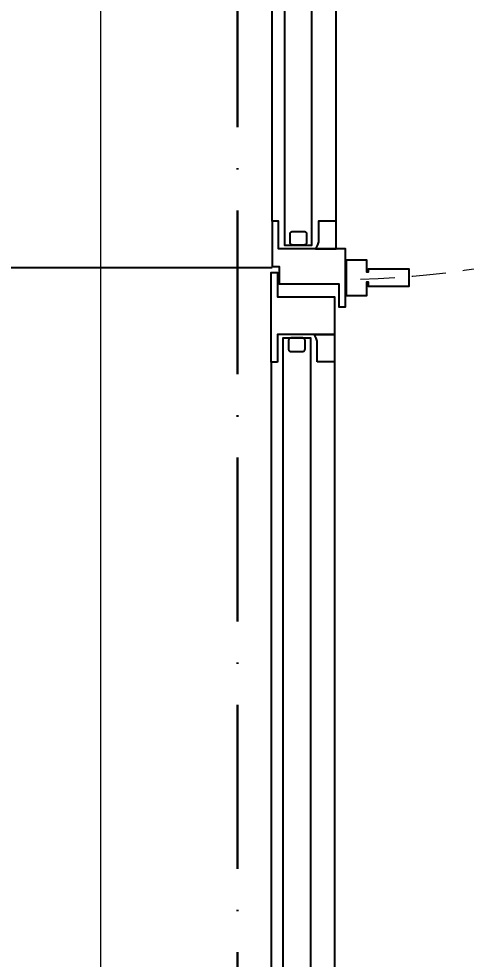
# Model space of a CAD drawing. Extents: x 775040 to 808375, y 4159409 to 4163651.
# Drawn here: x 785166.6 to 785199.4, y 4160295.6 to 4160364.5 of the extents above; entities that cross this region are included whole.
import ezdxf

# ---------------------------------------------------------------- set-up
doc = ezdxf.new("R2010")
doc.units = 0
doc.header["$MEASUREMENT"] = 0
doc.header["$PDMODE"] = 3
for name, pattern in [('ACAD_ISO07W100', [3, 0, -3]), ('ACAD_ISO10W100', [18, 12, -3, 0, -3]), ('DUZ', [500, 500]), ('HIDDEN', [0.375, 0.25, -0.125])]:
    doc.linetypes.add(name, pattern=pattern)
doc.layers.get('0').update_dxf_attribs({"linetype": 'DUZ'})
for name, color, linetype, lineweight in [('KAPI', 1, 'Continuous', 15), ('Z_aks', 2, 'ACAD_ISO10W100', 30), ('Z_dış ölçü', 115, 'Continuous', 25), ('Z_izdot', 42, 'ACAD_ISO07W100', 9), ('Z_iç ölçü dikey', 111, 'Continuous', 25), ('Z_tarama', 8, 'Continuous', 5), ('Z_çerçeve', 44, 'Continuous', 5)]:
    doc.layers.add(name, color=color, linetype=linetype, lineweight=lineweight)
doc.layers.add('pencere', color=3, linetype='Continuous')
doc.layers.add('POZ', color=3, linetype='Continuous')
doc.styles.add('M2', font='', dxfattribs={"height": 10})
doc.styles.add('OLCUIC', font='ROMANS.SHX', dxfattribs={"width": 0.5})
doc.styles.get('M2').set_extended_font_data('Turkish Arial')
doc.dimstyles.new('ölçü 50', dxfattribs={"dimtxt": 12.5, "dimasz": 7, "dimexe": 5.3, "dimexo": 5, "dimgap": 2.5, "dimtad": 1, "dimdec": 0, "dimzin": 9, "dimdsep": 46, "dimtxsty": 'OLCUIC', "dimblk1": 'ARCHTICK', "dimblk2": 'ARCHTICK', "dimsah": 1, "dimcen": 0, "dimdle": 5.5, "dimadec": 0, "dimazin": 0, "dimtfac": 1, "dimtdec": 0, "dimtix": 1, "dimtofl": 0, "dimtmove": 1, "dimatfit": 3, "dimldrblk": 'ARCHTICK', "dimfxl": 0, "dimtolj": 1, "dimtzin": 0, "dimarcsym": 0})

# ---------------------------------------------------------------- blocks, each defined once
blk = doc.blocks.new('SFGWEGHWG')
at = {"layer": 'KAPI', "color": 1, "linetype": 'HIDDEN', "ltscale": 10}
blk.add_arc((795812.921, 4180577.192), 75.661, 272.04509, 302.7348, dxfattribs=at)
at = {"layer": 'pencere', "color": 1}
for p, q in [((795809.155, 4180505.836), (795809.153, 4180593.852)), ((795813.825, 4180505.824), (795813.824, 4180593.864)), ((795809.067, 4180495.511), (795809.067, 4180447.421)), ((795813.715, 4180495.541), (795813.715, 4180447.421))]:
    blk.add_line(p, q, dxfattribs=at)
at = {"layer": 'pencere'}
for points in [[(795810.047, 4180536.297), (795810.048, 4180504.082), (795812.058, 4180504.082), (795812.057, 4180536.297)], [(795812.543, 4180504.456), (795812.543, 4180504.315), (795812.474, 4180504.105), (795812.37, 4180503.894), (795812.314, 4180503.816), (795813.825, 4180503.816), (795813.825, 4180505.824), (795812.543, 4180505.824), (795812.543, 4180505.508), (795812.543, 4180504.315)], [(795809.938, 4180447.421), (795809.938, 4180497.283), (795811.948, 4180497.283), (795811.948, 4180447.421)]]:
    blk.add_lwpolyline(points, dxfattribs=at)
for points in [[(795809.155, 4180505.836), (795809.155, 4180502.52), (795809.649, 4180502.52), (795809.649, 4180501.241), (795814.029, 4180501.241), (795814.034, 4180499.56), (795814.523, 4180499.56), (795814.523, 4180503.816), (795809.613, 4180503.816), (795809.613, 4180505.836)], [(795811.658, 4180504.249), (795811.655, 4180504.22), (795811.646, 4180504.192), (795811.631, 4180504.165), (795811.611, 4180504.142), (795811.586, 4180504.121), (795811.558, 4180504.104), (795811.526, 4180504.092), (795811.493, 4180504.085), (795811.458, 4180504.082), (795810.658, 4180504.082), (795810.658, 4180504.082), (795810.623, 4180504.085), (795810.589, 4180504.092), (795810.558, 4180504.104), (795810.529, 4180504.121), (795810.505, 4180504.142), (795810.485, 4180504.165), (795810.47, 4180504.192), (795810.461, 4180504.22), (795810.458, 4180504.249), (795810.458, 4180504.915), (795810.461, 4180504.944), (795810.47, 4180504.972), (795810.485, 4180504.999), (795810.505, 4180505.023), (795810.529, 4180505.043), (795810.558, 4180505.06), (795810.589, 4180505.072), (795810.623, 4180505.08), (795810.658, 4180505.082), (795811.458, 4180505.082), (795811.493, 4180505.08), (795811.526, 4180505.072), (795811.558, 4180505.06), (795811.586, 4180505.043), (795811.611, 4180505.023), (795811.631, 4180504.999), (795811.646, 4180504.972), (795811.655, 4180504.944), (795811.658, 4180504.915), (795811.658, 4180504.249)], [(795809.527, 4180495.511), (795809.067, 4180495.511), (795809.066, 4180502.083), (795809.526, 4180502.083), (795809.526, 4180500.304), (795813.706, 4180500.304), (795813.715, 4180497.541), (795809.526, 4180497.541)], [(795812.433, 4180495.541), (795812.433, 4180497.05), (795812.364, 4180497.26), (795812.26, 4180497.47), (795812.21, 4180497.541), (795813.715, 4180497.541), (795813.715, 4180495.541)], [(795811.548, 4180497.116), (795811.545, 4180497.145), (795811.536, 4180497.173), (795811.521, 4180497.2), (795811.501, 4180497.223), (795811.477, 4180497.244), (795811.448, 4180497.261), (795811.417, 4180497.273), (795811.383, 4180497.28), (795811.348, 4180497.283), (795810.548, 4180497.283), (795810.548, 4180497.283), (795810.513, 4180497.28), (795810.48, 4180497.273), (795810.448, 4180497.261), (795810.42, 4180497.244), (795810.395, 4180497.223), (795810.375, 4180497.2), (795810.36, 4180497.173), (795810.351, 4180497.145), (795810.348, 4180497.116), (795810.348, 4180496.45), (795810.351, 4180496.421), (795810.36, 4180496.393), (795810.375, 4180496.366), (795810.395, 4180496.342), (795810.42, 4180496.322), (795810.448, 4180496.305), (795810.48, 4180496.293), (795810.513, 4180496.285), (795810.548, 4180496.283), (795811.348, 4180496.283), (795811.383, 4180496.285), (795811.417, 4180496.293), (795811.448, 4180496.305), (795811.477, 4180496.322), (795811.501, 4180496.342), (795811.521, 4180496.366), (795811.536, 4180496.393), (795811.545, 4180496.421), (795811.548, 4180496.45), (795811.548, 4180497.116)]]:
    blk.add_lwpolyline(points, close=True, dxfattribs=at)
at = {"layer": 'pencere', "color": 234}
blk.add_lwpolyline([(795814.566, 4180500.388), (795816.066, 4180500.388), (795816.066, 4180501.388), (795816.166, 4180501.388), (795816.166, 4180501.063), (795819.166, 4180501.063), (795819.166, 4180502.313), (795816.166, 4180502.313), (795816.166, 4180502.088), (795816.066, 4180502.088), (795816.066, 4180502.988), (795814.566, 4180502.988), (795814.566, 4180500.388)], dxfattribs=at)
at = {"layer": 'POZ'}
blk.add_line((795809.154, 4180502.421), (795757.869, 4180502.421), dxfattribs=at)
at = {"layer": 'KAPI', "style": 'M2', "flags": 4}
blk.add_attdef('P1', (795739.768, 4180509.446), '', height=10, rotation=270, dxfattribs=at)
at = {"layer": 'POZ', "style": 'M2', "flags": 4}
for p in [(795762.85, 4180505.403), (795762.85, 4180488.588)]:
    blk.add_attdef('150', p, '', height=10, dxfattribs=at)
blk = doc.blocks.new('_ARCHTICK')
at = {"color": 0, "linetype": 'ByBlock', "const_width": 0.15}
blk.add_lwpolyline([(-0.5, -0.5), (0.5, 0.5)], dxfattribs=at)
blk = doc.blocks.new('*D366')
at = {"layer": 'Defpoints', "color": 0, "linetype": 'Continuous', "transparency": 16777216}
for p in [(785172.643, 4160943.755), (783887.643, 4160083.755), (785172.643, 4160083.755)]:
    blk.add_point(p, dxfattribs=at)
at = {"layer": 'Z_dış ölçü', "color": 0, "linetype": 'Continuous', "lineweight": -2, "transparency": 16777216}
for p, q in [((783887.643, 4160949.255), (783887.643, 4160078.255)), ((783895.643, 4160943.755), (783882.343, 4160943.755)), ((783895.643, 4160083.755), (783882.343, 4160083.755))]:
    blk.add_line(p, q, dxfattribs=at)
at = {"layer": 'Z_dış ölçü', "color": 0, "linetype": 'Continuous', "lineweight": -2, "transparency": 16777216, "xscale": 7, "yscale": 7, "zscale": 7}
for p, rotation in [((783887.643, 4160943.755), 90), ((783887.643, 4160083.755), 270)]:
    blk.add_blockref('_ARCHTICK', p, dxfattribs=dict(at, rotation=rotation))
at = {"layer": 'Z_dış ölçü', "color": 0, "linetype": 'Continuous', "transparency": 16777216, "insert": (783878.893, 4160513.755), "char_height": 12.5, "attachment_point": 5, "rotation": 90, "style": 'OLCUIC'}
blk.add_mtext('\\A1;860', dxfattribs=at)
blk = doc.blocks.new('*D711')
at = {"layer": 'Defpoints', "color": 0, "linetype": 'Continuous', "transparency": 16777216}
for p in [(785166.143, 4160448.755), (785253.57, 4160448.755), (785197.643, 4160243.755)]:
    blk.add_point(p, dxfattribs=at)
at = {"layer": 'Z_iç ölçü dikey', "color": 0, "linetype": 'Continuous', "lineweight": -2, "transparency": 16777216}
for p, q in [((785253.57, 4160238.255), (785253.57, 4160454.255)), ((785245.57, 4160448.755), (785258.87, 4160448.755)), ((785245.57, 4160243.755), (785258.87, 4160243.755))]:
    blk.add_line(p, q, dxfattribs=at)
at = {"layer": 'Z_iç ölçü dikey', "color": 0, "linetype": 'Continuous', "lineweight": -2, "transparency": 16777216, "xscale": 7, "yscale": 7, "zscale": 7}
for p, rotation in [((785253.57, 4160448.755), 90), ((785253.57, 4160243.755), 270)]:
    blk.add_blockref('_ARCHTICK', p, dxfattribs=dict(at, rotation=rotation))
at = {"layer": 'Z_iç ölçü dikey', "color": 0, "linetype": 'Continuous', "transparency": 16777216, "insert": (785244.82, 4160346.255), "char_height": 12.5, "attachment_point": 5, "rotation": 90, "style": 'OLCUIC'}
blk.add_mtext('\\A1;205', dxfattribs=at)

msp = doc.modelspace()

# ---------------------------------------------------------------- hatches: boundary and pattern name
at = {"layer": 'Z_tarama'}
h = msp.add_hatch(dxfattribs=at)
h.set_pattern_fill('ANSI31', color=256, scale=150, angle=45, style=0)
h.paths.add_polyline_path([(785172.643, 4160588.755), (784177.643, 4160588.755), (784177.643, 4160183.755), (785172.643, 4160183.755)])
h.paths.add_polyline_path([(785172.643, 4160588.755), (784177.643, 4160588.755), (784177.643, 4160943.755), (785172.643, 4160943.755)])

# ---------------------------------------------------------------- linework, layer by layer
at = {"layer": 'Z_aks'}
msp.add_line((785182.643, 4159668.755), (785182.643, 4163028.755), dxfattribs=at)
at = {"layer": 'Z_izdot', "color": 5, "linetype": 'Continuous'}
msp.add_lwpolyline([(786152.643, 4162013.755), (786152.643, 4160678.755), (786082.643, 4160678.755), (786082.643, 4160083.755), (786002.643, 4160083.755), (786002.643, 4159943.755), (785702.643, 4159943.755), (785702.643, 4160083.755), (785542.643, 4160083.755), (785542.643, 4159943.755), (785242.643, 4159943.755), (785242.643, 4160083.755), (785172.643, 4160083.755), (785172.643, 4160943.755), (785365.143, 4160943.755), (785365.143, 4161803.755)], dxfattribs=at)

# ---------------------------------------------------------------- block references
at = {"layer": 'Z_çerçeve', "linetype": 'Continuous'}
msp.add_blockref('SFGWEGHWG', (-10623.952, -20156.166), dxfattribs=at)

# ---------------------------------------------------------------- dimensions: what is measured, and where the dimension line sits
at = {"layer": 'Z_dış ölçü', "linetype": 'Continuous'}
dim = msp.add_linear_dim(base=(783887.643, 4160083.755), p1=(785172.643, 4160943.755), p2=(785172.643, 4160083.755), angle=90, dimstyle='ölçü 50', override={"dimfxl": 8}, dxfattribs=at)
dim.commit()
dim.dimension.update_dxf_attribs({"geometry": '*D366', "text_midpoint": (783878.893, 4160513.755)})
at = {"layer": 'Z_iç ölçü dikey', "linetype": 'Continuous'}
dim = msp.add_linear_dim(base=(785253.57, 4160448.755), p1=(785197.643, 4160243.755), p2=(785166.143, 4160448.755), angle=90, dimstyle='ölçü 50', override={"dimfxl": 8}, dxfattribs=at)
dim.commit()
dim.dimension.update_dxf_attribs({"geometry": '*D711', "text_midpoint": (785244.82, 4160346.255)})

doc.saveas('drawing.dxf')
